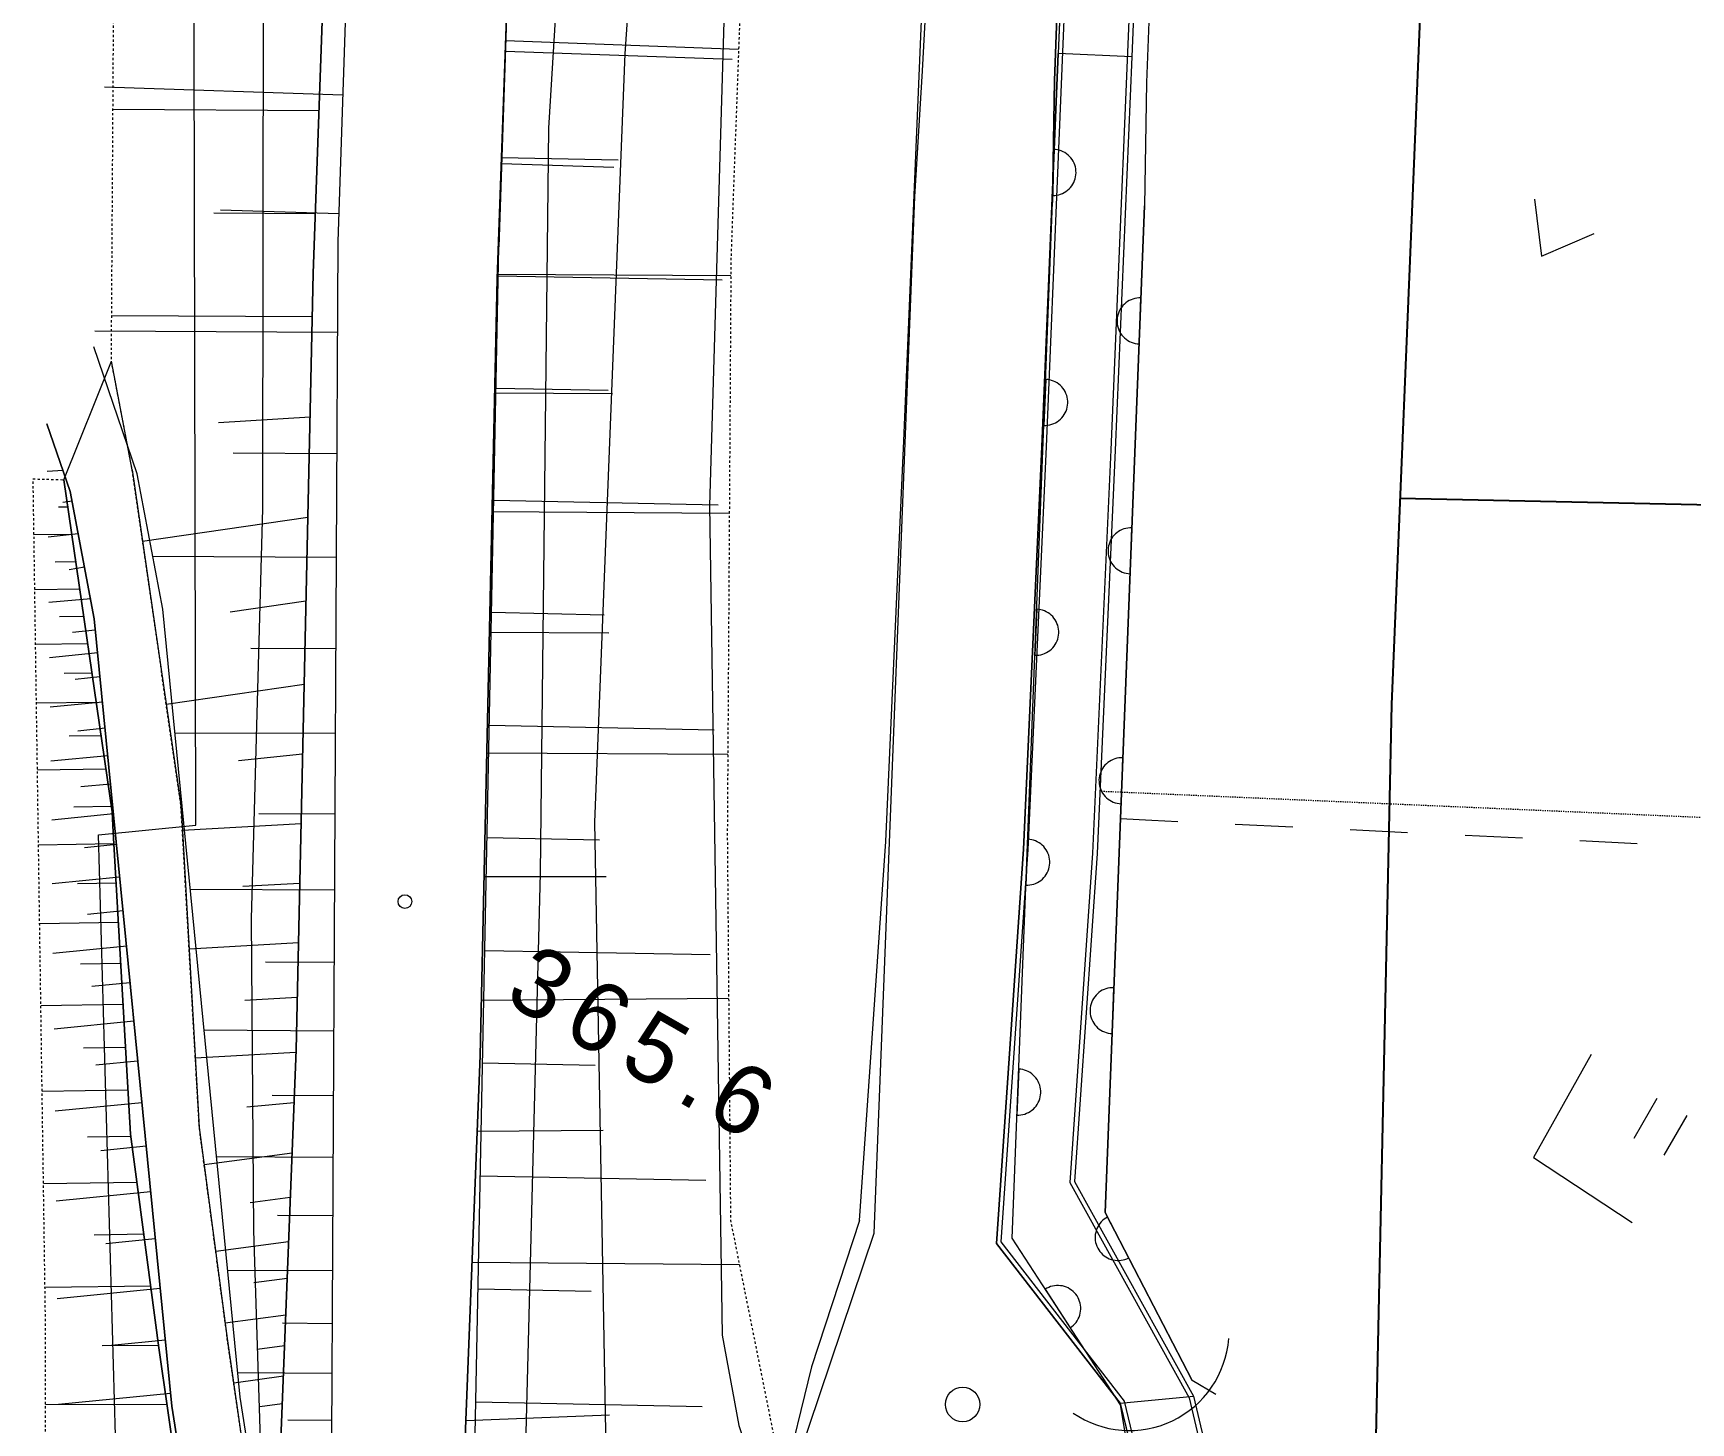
# Model space of a CAD drawing. Header units: millimetres. Extents: x 432273 to 1023813, y 170116 to 705940.
# Drawn here: x 519887 to 555929, y 219942 to 250141 of the extents above; entities that cross this region are included whole.
import ezdxf

# ---------------------------------------------------------------- set-up
doc = ezdxf.new("R2010")
doc.units = ezdxf.units.MM
doc.header["$LTSCALE"] = 100
doc.linetypes.add('561019', pattern=[1, 0.5, -0.5])
doc.linetypes.add('56301', pattern=[0.5, 0.25, -0.25])
for name, color, linetype, lineweight in [('D-BGD', 7, 'Continuous', 13), ('D-BYP-STR2', 6, 'Continuous', 25), ('●予備設計_LP横断', 7, 'Continuous', 13)]:
    doc.layers.add(name, color=color, linetype=linetype, lineweight=lineweight)
doc.styles.add('Style-WORKING', font='WORKING.shx')
doc.linetypes.add('56111', pattern='A,1.25,[30,dgnlstyle-dm500.shx,S=0.004,R=0,X=0,Y=0],1.25', length=2.5)

# ---------------------------------------------------------------- blocks, each defined once
blk = doc.blocks.new('M6311')
at = {"layer": '●予備設計_LP横断', "linetype": 'Continuous', "lineweight": 9}
for p, q in [((-0.75, -1), (-0.75, 0)), ((0, -1), (0, 0))]:
    blk.add_line(p, q, dxfattribs=at)
blk = doc.blocks.new('M7312')
at = {"layer": '●予備設計_LP横断', "linetype": 'Continuous', "lineweight": 20}
blk.add_circle((0, -0.001000000003841706), 0.15, dxfattribs=at)
blk = doc.blocks.new('M6313')
at = {"layer": '●予備設計_LP横断', "linetype": 'Continuous', "lineweight": 9, "flags": 128}
blk.add_lwpolyline([(-0.75, 0), (0, -1), (0.75, 0)], dxfattribs=at)
blk = doc.blocks.new('21311212131313131')
at = {"layer": 'D-BGD', "linetype": 'Continuous'}
for p, q in [((2804680.51981356, -1434235.881138104, 363446.9803559259), (2804714.510125797, -1432986.766055381, 363432.9803566826)), ((2804612.058997144, -1436734.988466926, 363473.9803544665), (2804646.529501323, -1435484.99622083, 363459.9803552232)), ((2804544.955536044, -1439233.698824313, 363501.9803529532), (2804578.945848281, -1437984.583741591, 363487.9803537099)), ((2804477.371883001, -1441733.286345078, 363529.9803514398), (2804510.965223792, -1440482.813907036, 363515.9803521965)), ((2816881.080903656, -1441897.636266682, 363440.9803562502), (2816584.757518013, -1442416.020692161, 363519.9803519803)), ((2817108.476673369, -1443975.006886407), (2816921.516512148, -1442386.047912301)), ((2817108.476673369, -1443975.006886407), (2819776.04528024, -1443269.260540697)), ((2817108.476673369, -1443975.006886407), (2813694.828496061, -1446737.084372147)), ((2787854.903059028, -1444331.460626555), (2787816.388231208, -1445930.370671408)), ((2785272.404956337, -1445877.244431138), (2787816.388231208, -1445930.370671408)), ((2819636.626094104, -1451314.570496916, 363499.9803530613), (2813527.800152956, -1449395.419333328, 363559.9803498183)), ((2814339.437777, -1458128.487049538), (2814268.296897653, -1452314.80431337)), ((2803265.77550456, -1458038.579171359), (2803189.64491135, -1452796.646016854)), ((2808645.512407512, -1458044.987410252), (2808488.387802502, -1452667.541727685)), ((2787786.17815471, -1457948.243126121), (2787865.946829492, -1452880.791800043)), ((2788018.234406952, -1457946.28930088), (2788085.623863784, -1453012.613589062)), ((2792863.197258206, -1458024.751980219), (2792789.461178753, -1452947.691849337)), ((2792898.448111043, -1458007.212428265), (2792887.533758102, -1453133.273742873)), ((2797772.386796442, -1457996.298075335), (2797775.045996682, -1453118.389675563)), ((2798023.293261693, -1458032.334427562), (2797948.358900392, -1452872.76721135)), ((2802663.868749388, -1457994.987561213), (2802662.558235262, -1453103.505608253)), ((2807560.152621755, -1457984.905413307), (2807550.070473841, -1453088.621540943)), ((2812460.406208488, -1457988.396818595), (2812455.125979996, -1453083.341312444)), ((2817370.263634036, -1457974.344956309), (2817369.785324952, -1453060.517816384)), ((2811492.575099146, -1458076.461400864), (2811414.701404963, -1455335.056767174)), ((2817784.776574478, -1458191.449688095), (2817593.095235832, -1455069.182059681)), ((2790324.68770645, -1457986.497553169), (2790326.195855291, -1455450.369688924)), ((2790460.326116173, -1457983.537641167), (2790488.802822675, -1455536.644012524)), ((2795342.204230333, -1457999.770394612), (2795329.960277265, -1455564.785909106)), ((2795443.239423312, -1458029.261117162), (2795406.07764977, -1455469.38636712)), ((2800211.340996311, -1457997.627675466), (2800217.472515845, -1455549.901841796)), ((2800644.534383128, -1458035.456799466), (2800606.768144506, -1455435.081706781)), ((2805107.624868678, -1457987.545527556), (2805108.954468805, -1455548.591327674)), ((2805955.643956041, -1458041.783290804), (2805897.330156483, -1455386.938581538)), ((2810007.878455411, -1457991.036932845), (2810005.238341158, -1455538.509179771)), ((2814917.735880973, -1457976.985070562), (2814915.09576672, -1455524.457317484)), ((2816823.562253315, -1461117.976057393), (2816849.953691843, -1463173.092364405)), ((2817844.33363022, -1461106.765195322), (2817858.041107383, -1462060.501011319)), ((2789046.390430715, -1461461.839576516), (2788978.618352358, -1466646.11426441)), ((2791627.35518118, -1461495.309513181), (2791598.687163922, -1464067.502629869)), ((2794206.014627319, -1461470.515522726), (2794282.55840387, -1466745.194474288)), ((2796838.968286208, -1461429.84267475), (2796871.443432688, -1463682.095950118)), ((2799091.221561587, -1461397.367528285), (2799152.967383173, -1465387.102573672)), ((2801079.302307689, -1461368.479474675), (2801109.213877081, -1463208.915545763)), ((2802919.738378773, -1461338.567905272), (2802982.249443409, -1464827.1049985)), ((2804670.793701987, -1461305.32751576), (2804698.591277808, -1462962.200171683)), ((2806322.864438484, -1461286.301573704), (2806371.543677208, -1464425.255104166)), ((2807890.356346533, -1461255.175177759), (2807915.207723771, -1462750.829605482)), ((2809381.208854849, -1461239.09543429), (2809423.995696377, -1464055.612508355)), ((2810787.4825347, -1461210.915236932), (2810809.387713341, -1462545.351436462)), ((2812130.690367999, -1461193.811977673), (2812165.920402292, -1463732.582969284)), ((2813398.091006621, -1461169.410183933), (2813411.415862259, -1462373.744976018)), ((2814593.654164918, -1461151.283408895), (2814634.068740129, -1463430.683790632)), ((2815739.725029857, -1461140.263857577), (2815753.241196265, -1462219.299161616)), ((2789397.216563969, -1461972.934512045), (2789462.135123572, -1466452.472729985)), ((2791636.969182726, -1462006.512378658), (2791669.049535326, -1464210.032163019)), ((2793876.82698446, -1462027.14327135), (2793940.01946927, -1466387.578138696)), ((2796057.271632998, -1462029.88466587), (2796222.183179072, -1464014.966372737)), ((2798237.716281552, -1462032.626060407), (2798834.169981004, -1465612.518020485)), ((2800052.334880683, -1462034.907515014), (2800325.870521937, -1463676.65781986)), ((2801866.953479819, -1462037.188969625), (2802364.642345362, -1465024.298228942)), ((2803381.095269584, -1462039.092645564), (2803555.764290032, -1463430.251204233)), ((2804895.237059339, -1462040.996321491), (2805096.22427558, -1464618.521296862)), ((2806187.910673821, -1462042.621553488), (2806284.435074172, -1463280.481638708)), ((2807480.584288301, -1462044.246785458), (2807665.69467345, -1464418.16215101)), ((2808671.144141403, -1462045.74363348), (2808760.022334578, -1463186.041516824)), ((2809861.695415818, -1462048.120922569), (2810032.114960744, -1464233.636208276)), ((2810957.588104822, -1462068.100550056), (2811073.54195518, -1463090.380697847)), ((2812053.480793842, -1462088.080177559), (2812346.876650324, -1463991.685482998)), ((2813016.362098177, -1462105.634824994), (2813150.567372273, -1462976.382881428)), ((2813979.243402502, -1462123.189472433), (2814222.668642424, -1463702.576392722)), ((2814778.128619671, -1462137.754246162), (2814889.476310255, -1462860.198172573)), ((2815577.013836841, -1462152.31901989), (2815778.979359269, -1463462.707805248)), ((2816239.834464223, -1462164.403149449), (2816334.631330475, -1462760.839349261)), ((2816902.655091602, -1462176.487278998), (2817079.877034169, -1463251.843292879)), ((2817502.555369147, -1462187.424284238), (2817582.357699044, -1462671.652784076)), ((2817332.977057367, -1464623.157251173), (2817622.967092863, -1467050.584929444)), ((2817572.788849663, -1464691.262864313), (2817630.004147257, -1467332.439254646)), ((2813979.60156373, -1465021.869636165), (2814109.645584384, -1466096.294331559)), ((2815054.026259128, -1464891.825615507), (2815324.359033509, -1467126.086039805)), ((2816173.141328462, -1464763.44600491), (2816313.430082188, -1465923.281733814)), ((2816290.29791715, -1464901.978686057), (2816323.970120346, -1466130.257519226)), ((2811026.134131248, -1465377.29778452), (2811251.518258946, -1467256.340521615)), ((2811965.655499797, -1465264.605720668), (2812090.256706772, -1466244.84774878)), ((2812761.283411553, -1465445.84602278), (2812833.386130148, -1467477.38300377)), ((2812954.66916169, -1465144.806433096), (2813200.542755532, -1467194.671237188)), ((2813883.528500971, -1465272.893362209), (2813921.939256535, -1466355.139246124)), ((2815005.773590375, -1465099.940701648), (2815087.313894079, -1467397.387256299)), ((2807628.068263676, -1465774.34575945), (2807823.550397171, -1467374.810209063)), ((2808427.884385955, -1465687.77728619), (2808522.392287986, -1466514.740514855)), ((2809259.64953403, -1465584.497750386), (2809463.711990543, -1467315.063607441)), ((2809831.490196335, -1465754.408746542), (2809863.915687537, -1466668.01624698)), ((2810122.531502847, -1465486.85233902), (2810232.086057357, -1466390.454967406)), ((2810761.031861002, -1465681.780002822), (2810827.287884012, -1467548.582858202)), ((2811765.277699048, -1465599.343542656), (2811795.747321685, -1466538.39797189)), ((2797280.392890621, -1465871.396250341), (2794929.657224129, -1466373.236067171)), ((2804603.572418092, -1466172.460572163), (2804635.054495447, -1466985.188366164)), ((2804760.011864685, -1466119.52917473), (2804924.75979895, -1467463.760523833)), ((2805416.982636792, -1466099.331572897), (2805475.160908794, -1467738.538989347)), ((2805429.726579537, -1466041.541024488), (2805515.654158536, -1466738.402845711)), ((2806135.360034537, -1465960.415364903), (2806313.490211226, -1467425.976487657)), ((2806269.348072006, -1466032.732911311), (2806299.081400785, -1466870.487133986)), ((2806868.140595912, -1465871.350276555), (2806960.343193617, -1466640.049578089)), ((2807121.713507237, -1465966.134249725), (2807182.468550322, -1467677.943723992)), ((2808011.831019454, -1465896.585869999), (2808042.881265666, -1466771.445025147)), ((2808901.948531664, -1465827.037490268), (2808965.394473473, -1467614.664636636)), ((2797526.019689088, -1467351.106773607), (2794929.657224129, -1466373.236067171)), ((2801271.7330442, -1466535.593516523), (2801402.609269882, -1467587.673024949)), ((2801792.970879008, -1466478.92703747), (2801862.378706243, -1467018.540344865)), ((2802341.355820206, -1466414.321129656), (2802473.705145171, -1467547.009752181)), ((2802903.314314569, -1466345.745507462), (2802979.829365523, -1466934.851108201)), ((2803073.204045718, -1466427.317432714), (2803097.954441453, -1467124.674553757)), ((2803501.191549095, -1466274.032375926), (2803647.755321527, -1467505.70558513)), ((2803797.604392146, -1466306.680858276), (2803850.470044069, -1467796.202044131)), ((2804121.413970589, -1466203.151449407), (2804191.462692082, -1466845.719057876)), ((2799415.676388356, -1466864.764150321), (2799483.802427033, -1467198.468855588)), ((2800101.461271469, -1466715.770724795), (2800197.442272785, -1467623.343067558)), ((2800485.265411616, -1466858.29465852), (2800504.005282712, -1467386.301672423)), ((2800776.81011074, -1466606.665753801), (2800839.110714243, -1467096.786767857)), ((2801077.11455613, -1466759.732235509), (2801117.343454584, -1467893.20537669)), ((2801712.959127701, -1466653.84312133), (2801734.550335078, -1467262.188231206)), ((2802348.803699266, -1466547.954007148), (2802394.939630343, -1467847.861305468)), ((2797985.842694984, -1467165.056305707), (2798023.043223676, -1467367.827398493)), ((2798117.868833589, -1467252.544350589), (2798125.17690192, -1467458.453522507)), ((2798693.97276508, -1467016.895085204), (2798781.564754133, -1467669.066532488)), ((2798709.717978106, -1467153.981927572), (2798738.950251434, -1467977.618615251)), ((2799301.567122607, -1467055.419504553), (2799317.557837414, -1467505.967405083)), ((2799893.416267118, -1466956.857081532), (2799928.146853014, -1467935.411995961)), ((2797324.708303165, -1467373.145863394), (2797352.113682287, -1467718.75971179))]:
    blk.add_line(p, q, dxfattribs=at)
at = {"layer": 'D-BGD', "linetype": '56111'}
blk.add_line((2812314.129331402, -1445069.207485221), (2816921.516512148, -1442386.047912301), dxfattribs=at)
at = {"layer": 'D-BGD', "linetype": '56301', "flags": 128}
blk.add_lwpolyline([(2776192.025511019, -1373518.639170696), (2771999.450766239, -1416733.798423318), (2786818.873462877, -1417066.881275248), (2786314.164987233, -1424069.729911763), (2804293.790184847, -1424132.05814167), (2803828.400138798, -1444690.966463657)], dxfattribs=at)
at = {"layer": 'D-BGD', "linetype": 'Continuous', "flags": 128}
for points, elevation in [([(2721885.791144583, -1454560.067935092), (2737931.671894635, -1454189.673404934), (2752671.729954642, -1453865.968462263), (2770661.295703155, -1454526.558463263), (2788015.971175565, -1455351.463073538), (2804722.024982478, -1455663.962706095), (2820372.176870082, -1455056.410750557), (2831012.699209931, -1454732.171318877)], 363999.9803260367), ([(2831012.699209931, -1456816.56341317), (2828986.921786394, -1456921.207422727), (2805856.104447755, -1456816.057964281), (2789667.373288376, -1456972.586289988), (2771551.848026478, -1456221.380625961), (2755021.5856045, -1456031.336634432), (2738367.033817878, -1455597.686104096), (2718754.138070091, -1455890.726707837), (2696653.362107639, -1455609.575416178), (2678719.958727574, -1454702.701470364), (2663986.898837083, -1453997.362725356), (2654731.582659728, -1454083.630891588), (2639544.177015488, -1454054.137442756), (2629689.090571712, -1453517.939106476), (2623379.066122538, -1452278.690955102), (2622483.147535596, -1454621.227017923), (2605866.772913622, -1452862.090797728), (2590531.490136025, -1450422.545539666), (2574950.710660291, -1447881.667347272), (2557628.654745968, -1444666.858900669), (2542719.856069727, -1441975.130604415), (2525843.264270069, -1437890.368354854), (2509335.430229808, -1433517.261361632)], 364999.9802719873), ([(2820454.172919592, -1443169.657056914), (2819763.668380055, -1443169.001819168), (2817062.646082141, -1443883.795287466), (2813661.463764214, -1446635.59647417), (2805121.516883164, -1446223.1145149), (2796369.612130548, -1446010.389536757), (2784094.697859047, -1445752.381140642), (2763275.46045836, -1445595.932437147), (2760580.681606757, -1445410.093387887), (2750339.910147651, -1443285.590364153), (2744273.680681927, -1442373.611197012), (2740481.170606555, -1442162.55251178), (2735415.215404306, -1441909.884532677), (2728627.886862462, -1441590.422055816), (2724691.068585912, -1441493.030161789), (2719269.63743015, -1441977.172724233)], 361999.9804341352), ([(2708657.516076391, -1462224.418361211), (2731619.414899749, -1462671.450137827), (2743866.925707171, -1462896.216242276), (2759376.711372098, -1463113.592918703), (2772210.286883811, -1463319.461266391), (2786681.884168077, -1463246.664269568), (2798059.921364474, -1463025.089095973), (2806977.429204662, -1463081.083056865), (2813751.571596001, -1462889.429991819), (2818746.409602628, -1462624.349658546), (2819127.058344482, -1464636.27164563), (2831012.699209931, -1463542.836876726)], 364999.9802719873), ([(2831012.699209931, -1465412.147890413), (2822871.053732859, -1465573.196894315), (2805227.527510453, -1466435.886704314), (2804973.208468624, -1464324.396629506), (2781157.428889577, -1464874.867970027), (2766277.003642939, -1464821.900594295), (2746503.176633093, -1464929.938164564), (2728835.965077999, -1464421.876063446), (2711054.891597289, -1464315.477307745)], 363999.9803260367), ([(2719100.810733729, -1440586.247012936), (2724646.600124727, -1440091.520139202), (2728679.105733812, -1440191.133159528), (2735483.830233293, -1440512.138563792), (2740554.73466488, -1440764.095820518), (2744417.788954671, -1440979.571888602), (2749989.555590285, -1441818.09030008), (2754146.648056434, -1442645.989017111), (2760772.508715012, -1444020.516420664), (2763329.310819842, -1444198.084116678), (2784115.510632017, -1444352.40734925), (2796401.597497, -1444610.831847888), (2805172.735754515, -1444823.825618611), (2812338.555988463, -1445170.362501181), (2816960.560326776, -1442479.244368432), (2819684.075121583, -1441773.344016563), (2821382.48820722, -1441771.707335943), (2831012.699209931, -1441780.95350145)], 361999.9804341352), ([(2586337.575913309, -1445380.288124301), (2591770.462811495, -1446174.699662874), (2592310.597432666, -1444457.081765742), (2605362.287230992, -1446076.297536002), (2620558.377477749, -1448624.329825504), (2625893.74045366, -1449573.980150959), (2629732.19112555, -1450065.557022521), (2638268.621699369, -1450272.047159153), (2652788.491669269, -1450729.573381856), (2664931.379941924, -1451420.342813077), (2675771.047357309, -1451499.143966448), (2683597.316130464, -1451511.811611352), (2702966.235152795, -1451533.244123019), (2719894.868447195, -1451589.099333707), (2737159.107126027, -1451429.664022644), (2756824.068312981, -1452057.776011056), (2779186.268619505, -1453142.122942149), (2797791.361045333, -1453305.167124351), (2815815.409732901, -1452655.349653929), (2817769.983218384, -1452252.426510731), (2819896.061750936, -1451486.236246279), (2820356.252051633, -1447505.199176493), (2821533.681725815, -1444152.793622623)], 362999.9803800859)]:
    blk.add_lwpolyline(points, dxfattribs=dict(at, elevation=elevation))
at = {"layer": 'D-BGD', "linetype": 'Continuous'}
blk.add_lwpolyline([(2809325.280673079, -1433889.739241107), (2811586.24915296, -1435101.256810822), (2812949.746517542, -1432929.187929365)], dxfattribs=at)
at = {"layer": 'D-BGD', "linetype": 'Continuous', "flags": 128}
for points in [[(2831012.699209931, -1458410.712412995), (2827189.6609106, -1458363.321416258), (2809848.735001139, -1458046.420665818), (2792966.655455213, -1458026.311058081), (2777526.805633875, -1457793.638067641), (2760827.258333654, -1457714.988086494), (2744644.344955728, -1457511.02904853), (2726549.503343327, -1457273.903298555), (2713033.407679183, -1457117.352198409)], [(2813260.184974669, -1449719.75264522), (2805010.16211179, -1449321.201033383), (2796298.478695719, -1449109.974024293), (2784051.339032463, -1448851.209947451), (2763157.799102314, -1448695.126649465), (2760157.224071245, -1448488.948316508), (2749793.906096891, -1446338.400141538), (2743956.436439489, -1445460.449555224), (2740317.544741775, -1445258.244766754), (2735264.996651707, -1445006.076110674), (2728516.532091088, -1444688.5085743), (2724791.679339822, -1444595.430754022), (2719643.23060924, -1445055.728245392), (2710270.44724632, -1446493.618126964), (2704263.926120061, -1447246.860450814), (2696832.028854037, -1447471.747202734), (2677523.456186441, -1447704.517976034), (2663956.240172445, -1448307.748191237), (2658258.097927377, -1448435.201882222), (2645791.192008735, -1447792.780703407), (2630327.85869182, -1446736.684703815), (2618087.384316065, -1445457.815014074), (2600441.327978267, -1443011.868486375), (2586730.598644165, -1440751.420465768)], [(2816921.516512148, -1442386.047912301), (2819671.698221394, -1441673.085295056)], [(2787854.909560624, -1444331.151016029), (2796403.985064278, -1444510.675477945), (2805176.0004852, -1444724.149440624), (2812314.129331402, -1445069.207485221), (2816921.516512148, -1442386.047912301)], [(2817108.476673369, -1443975.006886407), (2819776.04528024, -1443269.260540697)], [(2787816.385129462, -1445930.517996133), (2796367.224563227, -1446110.545906719), (2805118.252152479, -1446322.790692888), (2813694.828496061, -1446737.084372147), (2817108.476673369, -1443975.006886407)], [(2785337.337037111, -1444277.975676998), (2787854.903059028, -1444331.460626555)], [(2785272.404956318, -1445877.244431127), (2787816.388231208, -1445930.370671408)], [(2787816.388231208, -1445930.370671408), (2796367.22456323, -1446110.545906712), (2805118.252152479, -1446322.790692888), (2813694.828496061, -1446737.084372147)], [(2813260.184974669, -1449719.75264522), (2816457.984982215, -1450698.541643312), (2818996.317874108, -1451263.871988229), (2819755.490818656, -1451295.278641242), (2821486.512955412, -1451367.355250354)], [(2675409.184490515, -1455844.099571599), (2688337.195203582, -1456506.3788846), (2700530.361101183, -1456832.498969466), (2713033.407679183, -1457117.352198409), (2726549.503343327, -1457273.903298555), (2744644.344955728, -1457511.02904853), (2760827.258333654, -1457714.988086494), (2777526.805633875, -1457793.638067641), (2792966.655455213, -1458026.311058081), (2809848.735001139, -1458046.420665818), (2827189.6609106, -1458363.321416258), (2831012.699209931, -1458410.712412995)], [(2639639.549729707, -1468532.393324761), (2640945.090228344, -1467363.751517128), (2642625.491325387, -1466091.371985391), (2644774.311058825, -1465171.185502923), (2648357.819017103, -1464168.831665077), (2651041.908333276, -1463776.519611526), (2654124.650706831, -1463326.55582526), (2662736.412100632, -1462075.134429203), (2665508.036006195, -1461327.168497333), (2668842.374086841, -1460538.40155154), (2671329.710013716, -1460057.760008185), (2673122.221588585, -1459896.729254214), (2675204.043072211, -1459838.215652716), (2688181.610168055, -1460503.683172099), (2700431.996388437, -1460831.486798118), (2712964.57190135, -1461116.544730183), (2726500.778233788, -1461273.844814851), (2744592.508164148, -1461510.407152389), (2760791.940336327, -1461715.428925821), (2777487.895762572, -1461794.392657926), (2792934.052168523, -1462025.957954532), (2809809.825129772, -1462047.175256067), (2820120.034054155, -1462235.14451235), (2822425.179228603, -1462164.362100896)], [(2820120.034054155, -1462235.14451235), (2809809.825129772, -1462047.175256067), (2792934.052168523, -1462025.957954532), (2777487.895762572, -1461794.392657926), (2760791.940336327, -1461715.428925821), (2744592.508164148, -1461510.407152389), (2726500.778233788, -1461273.844814851), (2712964.571901362, -1461116.54473019), (2700431.996388437, -1460831.486798118), (2688181.610168055, -1460503.683172099), (2675204.043072211, -1459838.215652716)], [(2797526.019689088, -1467351.106773607), (2804716.224481426, -1466153.700284297), (2805157.858544345, -1466119.577956677), (2811713.016188357, -1465607.397725652), (2816345.968341282, -1464893.399144875), (2819057.595039073, -1464446.619741361), (2821172.580375, -1464098.450914263), (2823444.385687358, -1463805.350154187), (2825619.644677355, -1463340.832348712), (2829538.586797894, -1462392.143306714), (2831012.699209931, -1462410.481190597)], [(2797280.392890621, -1465871.396250341), (2804533.663529492, -1464662.912822932), (2804975.777784373, -1464627.913331942), (2811539.873503155, -1464116.065982917), (2816109.362838104, -1463411.78698492), (2818816.040306551, -1462965.718303778), (2820928.310931851, -1462618.343419554)], [(2821172.580375, -1464098.450914263), (2819057.595039073, -1464446.619741361), (2816345.968341282, -1464893.399144875), (2811713.016188357, -1465607.397725652), (2805157.858544345, -1466119.577956677), (2804716.224481426, -1466153.700284297), (2797526.019689088, -1467351.106773607)]]:
    blk.add_lwpolyline(points, dxfattribs=at)
at = {"layer": 'D-BGD', "linetype": '561019', "flags": 128}
for points in [[(2583497.074079784, -1440119.026824066), (2584519.837967604, -1440318.673793466), (2586730.598644165, -1440751.420465768), (2596831.847556538, -1442416.490758807), (2608916.729230169, -1445397.763337147), (2616031.560165679, -1446993.229730359), (2629734.680080442, -1448749.035234702), (2647949.134450873, -1449835.987854428), (2656575.145694572, -1450280.764156368), (2672415.518644008, -1450537.751883507), (2688831.245722634, -1450943.264315151), (2712825.628010157, -1450607.990707128), (2735988.064358688, -1450128.509340903), (2751772.162068261, -1451019.332262398), (2760521.641948942, -1451513.45928644), (2777307.823726927, -1452714.592376741), (2792439.124395952, -1452952.779923957), (2804939.850362155, -1452771.227115988), (2813316.314838955, -1452526.473612186), (2817740.020958394, -1451542.880734579), (2818996.317874108, -1451263.871988229), (2819755.490818656, -1451295.278641242), (2821486.512955412, -1451367.355250354), (2831012.699209931, -1451461.690004046)], [(2822425.179228603, -1462164.362100896), (2820928.310931851, -1462618.343419554), (2818816.040306551, -1462965.718303778), (2816109.362838104, -1463411.78698492), (2811539.873503155, -1464116.065982917), (2804975.777784373, -1464627.913331942), (2804533.663529492, -1464662.912822932), (2797280.392890621, -1465871.396250341), (2794929.657224119, -1466373.236067191), (2763607.131653211, -1466827.169741633), (2746733.295724654, -1467366.771674693), (2742012.641577385, -1467239.292220818), (2723664.804810345, -1466741.683386007), (2699883.095897912, -1466617.662962028), (2677736.026368335, -1465921.275729276), (2662349.453940202, -1465868.253832886), (2652684.606731772, -1466027.879452093), (2648752.311062243, -1466313.736211246), (2645871.462618072, -1466726.019276867), (2644164.383122792, -1467176.646905657), (2642905.584810808, -1467787.177493107), (2640393.713185576, -1469178.958383486), (2640035.919486411, -1468872.505051208), (2639639.549729707, -1468532.393324761)], [(2831012.699209931, -1467162.889594792), (2827151.061949823, -1467126.186405485), (2815800.761099516, -1467372.065795973), (2797520.767235074, -1468020.85401191), (2797521.81657814, -1467908.564664623), (2797526.019689088, -1467351.106773607)]]:
    blk.add_lwpolyline(points, dxfattribs=at)
at = {"layer": 'D-BGD', "linetype": 'Continuous', "extrusion": (-0.003166315975932907, 0.02674571276980425, 0.9996372548537674), "elevation": 315890.8487279257}
for points in [[(-2627474.738035145, 1772695.554008887), (-2623659.516736719, 1774227.11630162), (-2615168.157648854, 1773066.852822737), (-2601971.251974105, 1771256.725790923)], [(-2601971.251974105, 1771256.725790923), (-2615168.157648854, 1773066.852822737), (-2623659.516736719, 1774227.11630162), (-2627474.738035145, 1772695.554008887)]]:
    blk.add_lwpolyline(points, dxfattribs=at)
at = {"layer": 'D-BGD', "linetype": 'Continuous', "extrusion": (-0.9952146208290533, 0.02781361157377059, 0.09367102806795194), "elevation": -2797104.070260225}
blk.add_lwpolyline([(1365322.592734538, 628300.1020158435), (1364638.343943073, 628320.1903390363), (1364073.03637477, 628314.1638420784)], dxfattribs=at)
at = {"layer": 'D-BGD', "linetype": '56111'}
for points in [[(2817108.476673369, -1443975.006886407), (2813694.828496061, -1446737.084372147), (2805118.252152479, -1446322.790692888), (2796367.224563227, -1446110.545906719), (2787816.385129462, -1445930.517996133)], [(2787854.903059028, -1444331.460626555), (2796403.985064285, -1444510.675477948), (2805176.0004852, -1444724.149440624), (2812314.129331402, -1445069.207485221)]]:
    blk.add_lwpolyline(points, dxfattribs=at)
at = {"layer": 'D-BGD', "linetype": 'Continuous', "extrusion": (-0.003090639816328603, 0.02510732706347154, 0.9996799838314527), "elevation": 318432.6923497659}
blk.add_lwpolyline([(-2619627.911810078, 1785962.128964119), (-2615780.936288938, 1787938.660602566), (-2593482.724449487, 1784776.209981038)], dxfattribs=at)
at = {"layer": 'D-BGD', "linetype": 'Continuous'}
for points, elevation in [([(2794088.970124566, -1444041.37682498), (2793088.994311013, -1444022.930573198), (2793090.044611604, -1444066.827004268), (2793095.16697814, -1444109.532521021), (2793103.881218694, -1444151.924286833), (2793115.707141323, -1444194.879465091), (2793131.688350409, -1444234.409210347), (2793151.261433512, -1444273.625204662), (2793173.549227261, -1444312.047256104), (2793199.595336021, -1444345.686519211), (2793227.875963484, -1444379.409002822), (2793260.792069346, -1444408.828890048), (2793294.668559077, -1444436.494450516), (2793330.465816592, -1444460.651357475), (2793369.541197161, -1444480.902639474), (2793408.699798257, -1444498.919402782), (2793450.259359049, -1444512.550349196), (2793492.862524222, -1444522.192450159), (2793535.548909892, -1444529.600032429), (2793579.759091886, -1444532.141605863), (2793623.65552296, -1444531.091305273), (2793666.361039698, -1444525.96893874), (2793708.752805532, -1444517.254698183), (2793750.830820417, -1444504.948583615), (2793791.237729039, -1444489.447566464), (2793830.453723368, -1444469.874483364), (2793867.998611419, -1444447.106497677), (2793902.995229849, -1444420.663417475), (2793935.840550087, -1444391.902598074), (2793965.657408747, -1444360.343847535), (2793993.322969215, -1444326.467357796), (2794016.60271279, -1444290.189908354), (2794037.731158174, -1444251.594719708), (2794054.870758108, -1444211.955926678), (2794068.981896465, -1444169.519202509), (2794079.020968861, -1444128.273392651), (2794085.551387737, -1444085.106815039), (2794088.970124566, -1444041.37682498)], 363488.9803536558), ([(2799087.972028884, -1444133.127891937), (2798087.996215346, -1444114.681640158), (2798089.046515922, -1444158.578071221), (2798093.688690516, -1444202.160751351), (2798102.402931069, -1444244.55251717), (2798114.709045641, -1444286.630532048), (2798131.567418114, -1444326.640469246), (2798149.783145903, -1444366.253434995), (2798172.551131579, -1444403.798323054), (2798199.474403727, -1444437.917778107), (2798227.755031189, -1444471.640261722), (2798259.313781736, -1444501.457120385), (2798293.190271467, -1444529.122680853), (2798329.46772091, -1444552.402424431), (2798368.062909552, -1444573.530869815), (2798407.701702575, -1444590.670469739), (2798450.138426754, -1444604.781608095), (2798491.384236598, -1444614.820680496), (2798534.550814224, -1444621.351099386), (2798578.760996218, -1444623.89267282), (2798622.657427292, -1444622.84237223), (2798665.362944031, -1444617.720005701), (2798707.754709865, -1444609.00576514), (2798749.832724735, -1444596.699650572), (2798790.239633371, -1444581.198633421), (2798829.455627671, -1444561.625550314), (2798867.000515738, -1444538.857564638), (2798901.516942239, -1444513.291647812), (2798935.239425851, -1444485.01102035), (2798964.659313065, -1444452.094914488), (2798992.324873533, -1444418.218424749), (2799015.604617108, -1444381.940975311), (2799036.733062491, -1444343.345786669), (2799054.749825799, -1444304.187185577), (2799068.380772213, -1444262.627624785), (2799078.022873179, -1444220.024459612), (2799084.55329207, -1444176.857881999), (2799087.972028884, -1444133.127891937)], 363507.9803526289), ([(2813949.910840112, -1443853.344250087), (2813071.921001935, -1444332.612166703), (2813094.688987611, -1444370.157054769), (2813121.132067817, -1444405.153673199), (2813149.015723849, -1444437.518801491), (2813180.094282439, -1444468.212823531), (2813214.450964127, -1444495.001220623), (2813250.645193058, -1444520.5154829), (2813288.363218327, -1444541.163736342), (2813328.002011364, -1444558.303336269), (2813369.958543587, -1444573.291637999), (2813412.56170876, -1444582.933738968), (2813455.24809443, -1444590.341321227), (2813498.581113051, -1444592.402702719), (2813542.477544125, -1444591.35240214), (2813585.580032309, -1444587.587390915), (2813628.848961501, -1444579.3533423), (2813670.049813013, -1444566.567035798), (2813710.456721635, -1444551.066018647), (2813750.549879323, -1444531.973127481), (2813788.094767403, -1444509.205141798), (2813822.61119389, -1444483.63922498), (2813855.456514128, -1444454.878405575), (2813886.150536161, -1444423.799846971), (2813912.938933257, -1444389.44316529), (2813937.095840205, -1444353.64590779), (2813959.101448961, -1444315.530911083), (2813976.241048896, -1444275.892118063), (2813991.229350625, -1444233.935585833), (2814000.871451591, -1444191.33242066), (2814008.279033854, -1444148.646034983), (2814010.340415353, -1444105.313016358), (2814009.290114763, -1444061.416585299), (2814005.525103542, -1444018.314097104), (2813996.413891558, -1443974.564975966), (2813984.504748417, -1443933.8443164), (2813969.003731273, -1443893.437407778), (2813949.910840112, -1443853.344250087)], 363553.9803501426), ([(2804086.49374126, -1444225.756122278), (2803086.517927722, -1444207.309870495), (2803087.568228298, -1444251.206301566), (2803093.567758221, -1444294.39201025), (2803101.404835387, -1444336.30358413), (2803113.710949973, -1444378.381599005), (2803130.08913049, -1444419.268699576), (2803149.662213594, -1444458.484693891), (2803171.553035897, -1444495.549390014), (2803197.996116103, -1444530.546008444), (2803226.756935507, -1444563.391328678), (2803259.192849427, -1444593.688379277), (2803292.192175785, -1444620.873747807), (2803329.346788601, -1444644.633683331), (2803367.06481387, -1444665.281936772), (2803407.58077028, -1444682.901728638), (2803449.140331058, -1444696.532675053), (2803490.38614093, -1444706.571747456), (2803533.552718543, -1444713.102166343), (2803577.282708594, -1444716.520903154), (2803621.65933161, -1444714.59343919), (2803665.242011736, -1444709.9512646), (2803707.153585613, -1444702.114187423), (2803749.231600498, -1444689.808072848), (2803789.241537689, -1444672.949700382), (2803829.334695377, -1444653.856809217), (2803866.399391501, -1444631.965986917), (2803900.518846557, -1444605.042714773), (2803934.241330168, -1444576.762087307), (2803963.661217383, -1444543.845981449), (2803991.723749297, -1444511.326847021), (2804015.483684814, -1444474.172234206), (2804035.734966809, -1444435.096853622), (2804053.751730132, -1444395.93825253), (2804067.382676546, -1444354.378691745), (2804077.024777497, -1444311.775526569), (2804083.952167833, -1444269.966304271), (2804086.49374126, -1444225.756122278)], 363526.9803516019), ([(2809085.578866089, -1444315.27267054), (2808086.480215924, -1444297.306610695), (2808087.5305165, -1444341.203041759), (2808092.172691094, -1444384.785721892), (2808100.886931662, -1444427.177487704), (2808113.193046234, -1444469.255502589), (2808129.174255319, -1444508.785247834), (2808148.267146481, -1444548.878405532), (2808171.035132157, -1444586.423293591), (2808197.081240932, -1444620.062556702), (2808225.36186838, -1444653.78504032), (2808258.277974256, -1444683.204927538), (2808292.154463988, -1444710.87048801), (2808327.951721488, -1444735.027394962), (2808367.027102087, -1444755.278676972), (2808406.185703168, -1444773.295440273), (2808448.622427332, -1444787.406578629), (2808490.348429118, -1444796.568487656), (2808533.034814803, -1444803.97606992), (2808577.244996796, -1444806.517643354), (2808621.141427871, -1444805.467342771), (2808664.327136551, -1444799.467812854), (2808706.238710443, -1444791.630735681), (2808748.316725328, -1444779.324621106), (2808789.203825891, -1444762.946440582), (2808828.419820206, -1444743.373357475), (2808865.48451633, -1444721.482535175), (2808900.48113476, -1444695.039454973), (2808933.326454998, -1444666.278635565), (2808963.6235056, -1444633.842721649), (2808990.808874126, -1444600.843395283), (2809014.568809643, -1444563.688782471), (2809035.217063084, -1444525.970757202), (2809052.836854961, -1444485.454800792), (2809066.467801361, -1444443.895240003), (2809076.506873772, -1444402.649430152), (2809083.037292662, -1444359.482852533), (2809085.578866089, -1444315.27267054)], 363544.9803506291), ([(2814668.233044086, -1445654.527973309), (2815495.193400178, -1445091.462736202), (2815468.750319987, -1445056.46611778), (2815439.509308654, -1445024.497960922), (2815407.950558108, -1444994.681102258), (2815374.074068362, -1444967.01554179), (2815337.796618919, -1444943.735798215), (2815299.201430277, -1444922.607352832), (2815259.562637254, -1444905.467752904), (2815218.003076462, -1444891.836806486), (2815175.002939844, -1444880.837350209), (2815132.233333662, -1444875.664286637), (2815088.503343611, -1444872.245549826), (2815045.003883982, -1444874.653205725), (2815001.421203856, -1444879.295380322), (2814959.029438023, -1444888.00962088), (2814916.47123121, -1444901.192898831), (2814876.941485961, -1444917.174107914), (2814838.205683588, -1444935.870027645), (2814800.180603595, -1444959.515176705), (2814765.18398515, -1444985.958256906), (2814733.2158283, -1445015.199268242), (2814703.879161582, -1445045.880855412), (2814675.733409172, -1445080.634508531), (2814652.453665597, -1445116.911957974), (2814631.325220214, -1445155.507146619), (2814614.185620279, -1445195.145939646), (2814600.554673865, -1445236.705500434), (2814590.035409526, -1445278.828473669), (2814584.382154023, -1445322.475243223), (2814580.963417208, -1445366.205233282), (2814582.493909712, -1445409.224500973), (2814588.013247708, -1445453.287373044), (2814596.727488262, -1445495.679138856), (2814609.033602833, -1445537.757153741), (2814625.891975292, -1445577.767090936), (2814644.587895023, -1445616.502893301), (2814668.233044086, -1445654.527973309)], 363538.9803509534), ([(2789901.296527101, -1445993.250933008), (2790901.31060279, -1445986.637287186), (2790899.383138826, -1445942.26066418), (2790893.383608917, -1445899.074955492), (2790883.312013049, -1445857.080161104), (2790869.648543147, -1445815.399117664), (2790852.790170689, -1445775.389180477), (2790832.736895643, -1445737.050349535), (2790809.48871801, -1445700.382624853), (2790782.565445877, -1445666.2631698), (2790752.927463084, -1445632.937657627), (2790719.531165295, -1445604.394933782), (2790685.174483607, -1445577.606536694), (2790648.416842222, -1445555.203956492), (2790609.341461638, -1445534.952674485), (2790569.222476673, -1445518.690237937), (2790527.182723938, -1445505.936454903), (2790485.456722153, -1445496.774545876), (2790441.809952599, -1445491.121290366), (2790397.996742036, -1445489.937072251), (2790353.620119034, -1445491.864536214), (2790311.311573712, -1445498.344258073), (2790268.919807892, -1445507.058498626), (2790227.238764453, -1445520.721968516), (2790187.228827262, -1445537.580340979), (2790148.409804378, -1445558.510779405), (2790111.742079699, -1445581.758957027), (2790077.622624657, -1445608.682229167), (2790044.777304419, -1445637.443048576), (2790016.234580563, -1445670.839346376), (2789989.446183467, -1445705.196028053), (2789966.563411338, -1445742.830832818), (2789946.79232127, -1445781.029050022), (2789930.04969278, -1445822.025198368), (2789917.295909753, -1445864.064951098), (2789909.011164103, -1445906.271144841), (2789902.960937154, -1445948.560559076), (2789901.296527101, -1445993.250933008)], 363489.9803536017), ([(2794900.503134578, -1446055.473064969), (2795900.478948116, -1446073.919316748), (2795899.42864754, -1446030.022885685), (2795894.30628099, -1445987.317368936), (2795885.592040436, -1445944.925603117), (2795873.285925864, -1445902.847588228), (2795857.784908721, -1445862.440679606), (2795838.211825617, -1445823.224685288), (2795815.443839941, -1445785.679797229), (2795789.000759735, -1445750.683178803), (2795760.720132273, -1445716.960695188), (2795728.681189784, -1445688.020999898), (2795694.804700052, -1445660.355439437), (2795658.52725061, -1445637.075695859), (2795619.932061953, -1445615.947250475), (2795580.29326893, -1445598.807650547), (2795537.856544766, -1445584.696512191), (2795496.610734922, -1445574.657439791), (2795453.444157295, -1445568.127020901), (2795409.714167229, -1445564.708284094), (2795365.337544227, -1445566.63574805), (2795322.632027474, -1445571.758114589), (2795280.720453598, -1445579.595191766), (2795238.642438713, -1445591.901306338), (2795197.755338149, -1445608.279486865), (2795158.539343834, -1445627.852569969), (2795121.474647725, -1445649.743392272), (2795086.47802928, -1445676.186472474), (2795052.755545684, -1445704.467099933), (2795023.33565844, -1445737.383205795), (2794996.150289914, -1445770.382532153), (2794972.390354397, -1445807.537144976), (2794951.261909029, -1445846.132333621), (2794933.245145706, -1445885.29093471), (2794919.614199292, -1445926.850495502), (2794910.452290283, -1445968.576497295), (2794903.921871393, -1446011.743074911), (2794900.503134578, -1446055.473064969)], 363494.9803533315), ([(2799899.505038896, -1446147.224131926), (2800899.480852434, -1446165.670383709), (2800898.430551858, -1446121.773952642), (2800893.308185322, -1446079.068435893), (2800884.593944768, -1446036.67667007), (2800872.287830197, -1445994.598655188), (2800856.786813053, -1445954.191746563), (2800837.213729935, -1445914.975752245), (2800814.445744259, -1445877.430864186), (2800788.879827426, -1445842.914437702), (2800760.599199964, -1445809.19195408), (2800727.683094116, -1445779.772066855), (2800693.80660437, -1445752.106506387), (2800657.529154928, -1445728.826762815), (2800618.933966286, -1445707.698317432), (2800579.295173263, -1445690.558717504), (2800536.858449098, -1445676.447579151), (2800495.612639226, -1445666.408506744), (2800452.446061613, -1445659.878087858), (2800408.716071562, -1445656.459351043), (2800364.339448545, -1445658.386815007), (2800321.633931807, -1445663.50918155), (2800279.722357916, -1445671.346258723), (2800237.644343045, -1445683.652373298), (2800196.757242466, -1445700.030553819), (2800157.541248166, -1445719.60363693), (2800120.476552043, -1445741.494459229), (2800085.479933613, -1445767.937539431), (2800051.757450002, -1445796.21816689), (2800022.337562758, -1445829.134272752), (2799995.152194247, -1445862.133599114), (2799971.39225873, -1445899.288211933), (2799950.263813347, -1445937.883400579), (2799933.124213411, -1445977.522193605), (2799919.493266997, -1446019.081754401), (2799909.454194601, -1446060.327564252), (2799902.923775711, -1446103.494141868), (2799899.505038896, -1446147.224131926)], 363512.9803523587), ([(2804898.506943214, -1446238.975198883), (2805898.482756752, -1446257.421450662), (2805897.432456176, -1446213.525019599), (2805892.31008964, -1446170.81950285), (2805883.595849087, -1446128.427737031), (2805871.289734515, -1446086.349722145), (2805855.788717371, -1446045.94281352), (2805836.215634267, -1446006.726819202), (2805813.447648591, -1445969.181931147), (2805787.881731759, -1445934.665504652), (2805759.601104296, -1445900.943021041), (2805726.684998449, -1445871.523133816), (2805692.808508689, -1445843.857573343), (2805656.531059246, -1445820.577829773), (2805617.935870604, -1445799.449384389), (2805578.297077581, -1445782.309784461), (2805536.737516789, -1445768.678838047), (2805494.614543558, -1445758.159573705), (2805451.447965946, -1445751.629154818), (2805407.71797588, -1445748.210418), (2805363.82154482, -1445749.260718591), (2805320.635836125, -1445755.260248503), (2805278.724262248, -1445763.09732568), (2805236.646247363, -1445775.403440248), (2805195.759146784, -1445791.781620779), (2805156.543152484, -1445811.354703887), (2805119.47845636, -1445833.245526186), (2805084.481837931, -1445859.688606388), (2805051.636517693, -1445888.449425789), (2805021.339467091, -1445920.885339712), (2804994.154098565, -1445953.884666071), (2804970.394163048, -1445991.039278893), (2804949.265717664, -1446029.634467539), (2804932.126117744, -1446069.273260566), (2804918.495171315, -1446110.832821351), (2804908.456098919, -1446152.078631212), (2804901.925680043, -1446195.245208825), (2804898.506943214, -1446238.975198883)], 363530.9803513858), ([(2809898.386010919, -1446331.206457782), (2810897.484661085, -1446349.172517623), (2810896.434360494, -1446305.276086552), (2810891.311993958, -1446262.57056981), (2810883.474916792, -1446220.65899593), (2810871.16880222, -1446178.580981045), (2810854.790621689, -1446137.693880477), (2810835.217538585, -1446098.477886159), (2810813.326716282, -1446061.413190046), (2810786.883636077, -1446026.416571609), (2810758.603008614, -1445992.694087998), (2810725.686902753, -1445963.274200773), (2810692.687576394, -1445936.088832243), (2810655.532963564, -1445912.32889673), (2810616.937774922, -1445891.200451346), (2810577.298981913, -1445874.060851422), (2810536.219613049, -1445859.552741624), (2810493.616447876, -1445849.910640662), (2810450.449870264, -1445843.380221775), (2810407.597043585, -1445840.441676899), (2810362.823449138, -1445841.011785547), (2810319.637740443, -1445847.01131546), (2810277.726166566, -1445854.848392637), (2810235.648151681, -1445867.154507201), (2810194.761051117, -1445883.532687729), (2810155.545056802, -1445903.105770836), (2810118.480360678, -1445924.996593143), (2810083.483742249, -1445951.439673349), (2810050.638422025, -1445980.200492746), (2810020.341371409, -1446012.636406662), (2809993.156002897, -1446045.635733031), (2809969.396067366, -1446082.79034585), (2809948.747813925, -1446120.508371112), (2809931.128022062, -1446161.024327523), (2809917.497075648, -1446202.583888307), (2809907.458003237, -1446243.829698169), (2809900.927584346, -1446286.996275781), (2809898.386010919, -1446331.206457782)], 363548.9803504129)]:
    blk.add_lwpolyline(points, close=True, dxfattribs=dict(at, elevation=elevation))
for points in [[(2716879.968898943, -1440640.478106691, 363249.9803665736), (2722124.487583559, -1439931.802765523, 363169.9803708976), (2724400.941766716, -1439730.169962097, 363129.9803730595), (2727194.281448775, -1439708.896102513, 363089.9803752215), (2745404.776624627, -1440409.488386986, 363359.9803606282), (2746980.657544937, -1440633.762886513, 363339.9803617092), (2748913.229251736, -1440893.697853464, 363309.9803633307), (2760739.543820692, -1443343.52804112, 363409.9803579258), (2762992.246679573, -1443539.306683752, 363369.9803600877), (2765834.88734422, -1443636.225088479, 363329.9803622497), (2786516.027473005, -1443967.882633397, 363509.9803525208), (2788403.459222352, -1443997.899401182, 363519.9803519803), (2791089.042683937, -1443986.038069639, 363479.9803541423)], [(2583207.932507784, -1437188.166674967, 362839.9803887338), (2607108.7213935, -1441072.24021428, 363029.9803784644), (2615464.482145112, -1442260.581310884, 362899.9803854909), (2622476.776790665, -1443112.472389597, 362799.9803908958), (2626123.652875486, -1443364.64966335, 363009.9803795454), (2651573.481659453, -1445189.627606082, 363019.980379005), (2655596.447519162, -1445317.079324081, 363109.9803741405), (2662549.703419358, -1445110.615875665, 363279.9803649522), (2679896.092224638, -1444619.939950955, 363209.9803687356), (2695018.015755214, -1444256.75404502, 363319.9803627901), (2698187.25390139, -1444236.05411771, 363269.9803654926), (2705364.793876307, -1444015.567532604, 363159.980371438), (2717128.33910788, -1442623.307349872, 363249.9803665736), (2722345.710686122, -1441922.571437468, 363169.9803708976), (2724500.83509561, -1441734.320876471, 363129.9803730595), (2727155.301736454, -1441716.825420497, 363089.9803752215), (2745222.954156711, -1442407.6225554, 363359.9803606282), (2748571.020760636, -1442872.433033505, 363309.9803633307), (2760450.797337316, -1445328.729550607, 363409.9803579258), (2762868.688138774, -1445535.135547854, 363369.9803600877), (2765778.364364339, -1445634.550567656, 363329.9803622497), (2788400.398250179, -1446002.69120982, 363519.9803519803), (2791054.864891009, -1445985.195753847, 363479.9803541423)], [(2583207.932507784, -1437188.166674967, 362839.9803887338), (2607108.7213935, -1441072.24021428, 363029.9803784644), (2615464.482145112, -1442260.581310884, 362899.9803854909), (2622476.776790665, -1443112.472389597, 362799.9803908958), (2626123.652875486, -1443364.64966335, 363009.9803795454), (2651573.481659453, -1445189.627606082, 363019.980379005), (2655596.447519162, -1445317.079324081, 363109.9803741405), (2662549.703419358, -1445110.615875665, 363279.9803649522), (2679896.092224638, -1444619.939950955, 363209.9803687356), (2695018.015755214, -1444256.75404502, 363319.9803627901), (2698187.25390139, -1444236.05411771, 363269.9803654926), (2705364.793876307, -1444015.567532604, 363159.980371438), (2717128.33910788, -1442623.307349872, 363249.9803665736), (2722345.710686122, -1441922.571437468, 363169.9803708976), (2724500.83509561, -1441734.320876471, 363129.9803730595), (2727155.301736454, -1441716.825420497, 363089.9803752215), (2745222.954156711, -1442407.6225554, 363359.9803606282), (2748571.020760636, -1442872.433033505, 363309.9803633307), (2760450.797337316, -1445328.729550607, 363409.9803579258), (2762868.688138774, -1445535.135547854, 363369.9803600877), (2765778.364364339, -1445634.550567656, 363329.9803622497), (2788400.398250179, -1446002.69120982, 363519.9803519803), (2791054.864891009, -1445985.195753847, 363479.9803541423)], [(2817149.030891906, -1443967.566780704, 363509.9803525208), (2813572.280065743, -1446398.667664207, 363559.9803498183), (2791054.864891009, -1445985.195753847, 363479.9803541423), (2788400.398250179, -1446002.69120982, 363519.9803519803), (2765778.364364339, -1445634.550567656, 363329.9803622497), (2762868.688138774, -1445535.135547854, 363369.9803600877), (2760450.797337316, -1445328.729550607, 363409.9803579258), (2748571.020760636, -1442872.433033505, 363309.9803633307), (2745222.954156711, -1442407.6225554, 363359.9803606282), (2727155.301736454, -1441716.825420497, 363089.9803752215), (2724500.83509561, -1441734.320876471, 363129.9803730595), (2722345.710686122, -1441922.571437468, 363169.9803708976), (2717128.33910788, -1442623.307349872, 363249.9803665736)], [(2813527.800152956, -1449395.419333328, 363559.9803498183), (2790996.811425041, -1448985.917137337, 363479.9803541423), (2788253.155347081, -1448874.784285161, 363509.9803525208), (2765725.8780608, -1448125.302365215, 363329.9803622497), (2762718.049453576, -1448017.75660589, 363369.9803600877), (2760090.280335605, -1447799.058843999, 363409.9803579258), (2747944.609432821, -1446474.044812103, 363329.9803622497), (2744545.003503959, -1446311.630907747, 363379.9803595472), (2727078.174516825, -1445710.338869498, 363109.9803741405), (2724590.560228612, -1445693.771306129, 363149.9803719786), (2722380.692022872, -1445669.646935529, 363179.9803703571), (2717212.104881725, -1445781.468557952, 363259.9803660331)], [(2831012.699209931, -1458098.418852928, 366391.7009862124), (2826446.120985657, -1457972.240473561, 366389.9801968586), (2792271.950670828, -1458006.255874463, 366449.9801936157), (2749817.702450314, -1457463.380966479, 366559.9801876702), (2707175.538478729, -1457159.645474947, 366659.9801822653), (2673222.572116084, -1456060.713980585, 366369.9801979396), (2663631.235402868, -1455484.215868413, 366509.9801903727), (2633029.157493952, -1455615.465333578, 366339.9801995612), (2629159.910442007, -1454124.316316118, 366479.9801919942), (2624639.515458567, -1452573.114612698, 366199.980207128), (2621279.472749525, -1451588.730709837, 365789.9802292883), (2605031.106889544, -1447470.530070246, 364589.9802941475), (2593155.424376009, -1444423.654853099, 364049.9803233341), (2588049.443922694, -1442734.287964702, 363589.9803481969), (2585098.272219334, -1441586.122256585, 363159.980371438), (2583996.757804348, -1440641.100687573, 362899.9803854909), (2583734.823617419, -1440224.098942372, 363109.9803741405), (2583698.005710253, -1439770.728873498, 362839.9803887338)], [(2819752.943487202, -1448311.543809099, 363499.9803530613), (2819641.380137521, -1443496.509945102, 363489.9803536017), (2817149.030891906, -1443967.566780704, 363509.9803525208), (2813572.280065743, -1446398.667664207, 363559.9803498183), (2791054.864891009, -1445985.195753847, 363479.9803541423)], [(2633029.157493952, -1455615.465333578, 366339.9801995612), (2663631.235402868, -1455484.215868413, 366509.9801903727), (2673222.572116084, -1456060.713980585, 366369.9801979396), (2707175.538478729, -1457159.645474947, 366659.9801822653), (2749817.702450314, -1457463.380966479, 366559.9801876702), (2792271.950670828, -1458006.255874463, 366449.9801936157)], [(2831012.699209931, -1458098.418852928, 366391.7009862124), (2826446.120985657, -1457972.240473561, 366389.9801968586), (2792271.950670828, -1458006.255874463, 366449.9801936157)], [(2641837.197901045, -1466889.932152893, 363939.9803292796), (2643102.417584106, -1466203.114178794, 364179.9803163077), (2644732.908376701, -1465682.058079552, 364149.9803179292), (2646881.499494736, -1465068.416761084, 364379.9803054978), (2661188.48371336, -1462674.449379903, 365759.9802309097), (2663481.390686303, -1462151.212325111, 365859.9802255048), (2673056.82939162, -1459549.700657323, 366369.9801979396), (2707103.146216531, -1460665.534524984, 366659.9801822653), (2749781.228928264, -1460966.132507163, 366559.9801876702), (2792226.70551502, -1461504.205495743, 366449.9801936157), (2826410.412706658, -1460973.794062082, 366389.9801968586)], [(2673056.82939162, -1459549.700657323, 366369.9801979396), (2707103.146216531, -1460665.534524984, 366659.9801822653), (2749781.228928264, -1460966.132507163, 366559.9801876702), (2792226.70551502, -1461504.205495743, 366449.9801936157), (2826410.412706658, -1460973.794062082, 366389.9801968586)], [(2826410.412706658, -1460973.794062082, 366389.9801968586), (2822205.748727797, -1462240.324259268, 366179.980208209), (2817375.993446059, -1463107.654251564, 365689.9802346932), (2800289.817030852, -1465143.027313841, 364399.9803044169), (2797362.281878178, -1465763.460196498, 364039.9803238746), (2794626.507842205, -1466762.479469106, 363529.9803514398)], [(2796321.738466567, -1467747.513841428, 363779.9803379275), (2797778.269682797, -1467211.028468179, 364039.9803238746), (2800534.150563432, -1466633.430238659, 364399.9803044169), (2817602.783711064, -1464588.45333757, 365689.9802346932), (2822558.670685878, -1463698.969469062, 366179.980208209), (2826844.775983864, -1462408.620985605, 366389.9801968586), (2831012.699209931, -1461787.778651602, 366389.9801968586)], [(2826844.775983864, -1462408.620985605, 366389.9801968586), (2822558.670685878, -1463698.969469062, 366179.980208209), (2817602.783711064, -1464588.45333757, 365689.9802346932), (2800534.150563432, -1466633.430238659, 364399.9803044169), (2797778.269682797, -1467211.028468179, 364039.9803238746), (2796321.738466567, -1467747.513841428, 363779.9803379275)]]:
    blk.add_polyline3d(points, dxfattribs=at)
blk.add_circle((2817209.236652217, -1447397.839946809, 363519.9803519803), 374.999979731494, dxfattribs=at)
blk.add_arc((2815535.44550813, -1443804.401499174), 2165.047515251066, 326.7367088676438, 86.73816442331979, dxfattribs=at)
at = {"layer": 'D-BYP-STR2'}
blk.add_line((2797321.204515457, -1438301.204150319), (2797336.65101552, -1414764.694902301), dxfattribs=at)
at = {"layer": 'D-BYP-STR2', "linetype": 'Continuous', "flags": 128}
blk.add_lwpolyline([(2573926.923117161, -1428882.582395911), (2597776.443613529, -1429927.411401629), (2617146.786502361, -1435488.913030267), (2639430.421679735, -1438253.328076601), (2661804.736581802, -1436594.748249173), (2681790.146493196, -1436913.869025946), (2701804.727967739, -1439026.999375105), (2721788.759695053, -1439040.119699717), (2741788.755388021, -1439053.245262623), (2761789.440173149, -1438016.371051669), (2781789.46539855, -1437984.496624231), (2801804.706432819, -1438392.627189994), (2821789.197554827, -1438405.747665167), (2831012.699209931, -1438411.80084903)], dxfattribs=at)
at = {"layer": 'D-BGD', "linetype": 'Continuous', "lineweight": 9, "xscale": 1000, "yscale": 1000, "zscale": 1000, "rotation": 61.30205960440028}
for name, p in [('M6311', (2810600.889520168, -1431782.420704842)), ('M6313', (2791124.233342886, -1434856.208023548))]:
    blk.add_blockref(name, p, dxfattribs=at)
at = {"layer": 'D-BGD', "linetype": 'Continuous', "lineweight": 20, "xscale": 1000, "yscale": 1000, "zscale": 1000, "rotation": 61.30205960440028}
blk.add_blockref('M7312', (2806536.389143467, -1459746.717233896, 365593.980239882), dxfattribs=at)
at = {"layer": 'D-BGD', "linetype": 'Continuous', "insert": (2808664.056509094, -1457592.830043674, 365593.980239882), "char_height": 1499.999918925975, "attachment_point": 7, "rotation": 61.302059604400284, "line_spacing_factor": 0.7228915662650602, "style": 'Style-WORKING'}
blk.add_mtext('\\T1.287;365.6', dxfattribs=at)

msp = doc.modelspace()

# ---------------------------------------------------------------- block references
at = {"layer": 'D-BGD', "linetype": '56301', "rotation": 268.807065034117}
msp.add_blockref('21311212131313131', (2045832.052429549, 3006806.859927195, 354000.0000000001), dxfattribs=at)

doc.saveas('drawing.dxf')
